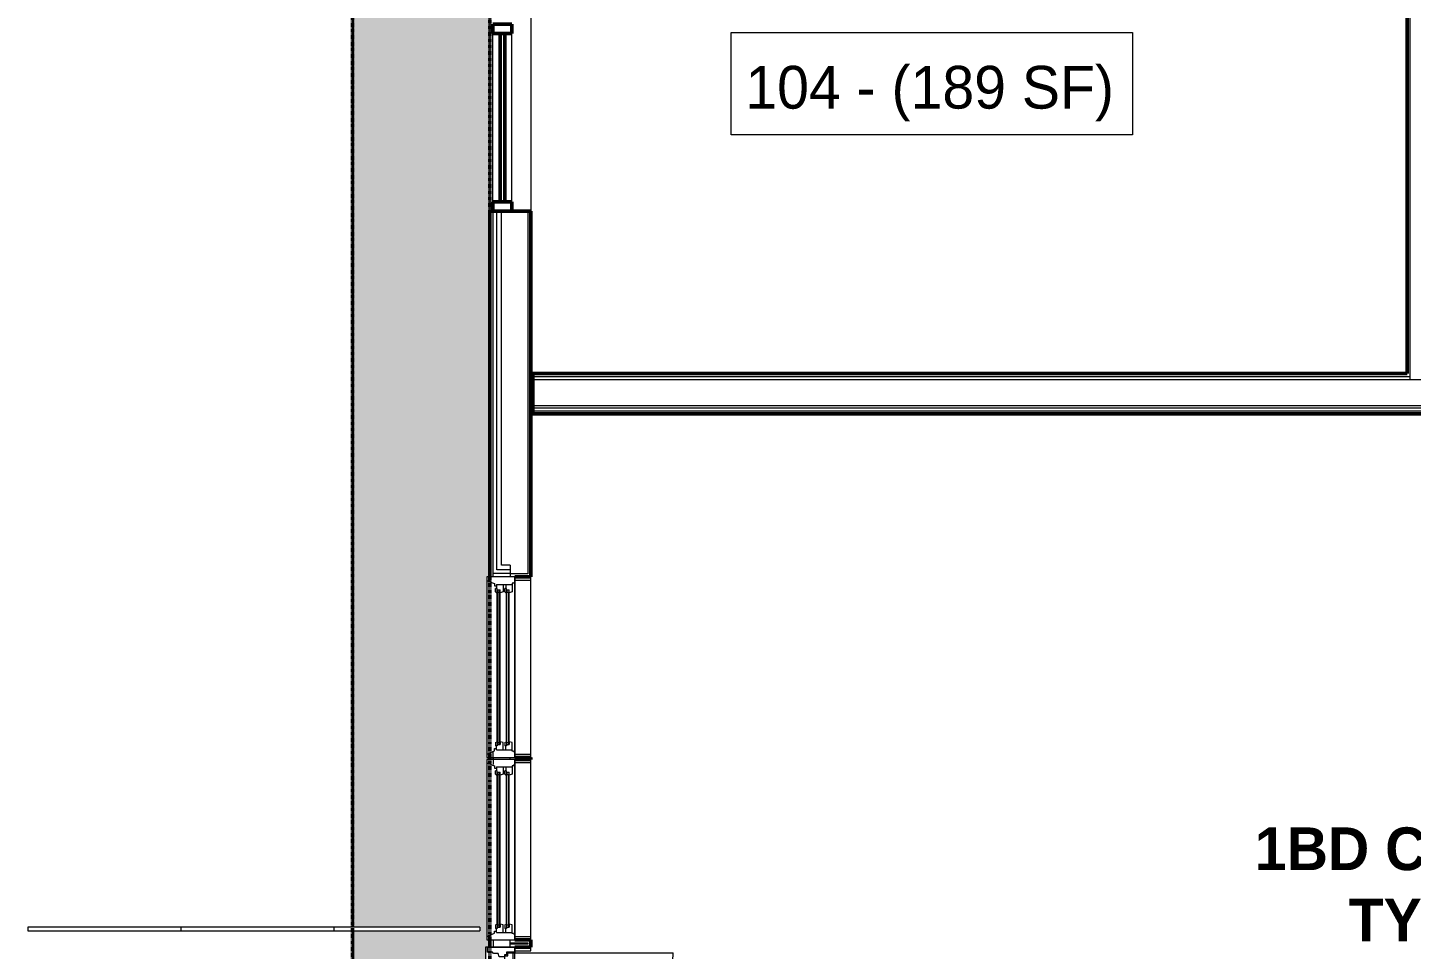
# Model space of a CAD drawing. Header units: inches. Extents: x -4235 to -464, y 9706 to 12338.
# Drawn here: x -3929.1 to -3637.8, y 11009.2 to 11203.2 of the extents above; entities that cross this region are included whole.
import ezdxf

# ---------------------------------------------------------------- set-up
doc = ezdxf.new("R2010")
doc.units = ezdxf.units.IN
doc.header["$MEASUREMENT"] = 0
doc.linetypes.add('Dash 1_16_', pattern=[0.125, 0.0625, -0.0625])
for name, color, linetype, lineweight in [('0-1', 7, 'Continuous', 5), ('A-AREA-IDEN', 2, 'Continuous', 9), ('A-CLNG-3', 13, 'Continuous', 9), ('A-CLNG-PATT-1', 253, 'Continuous', 13), ('A-DOOR-4', 31, 'Continuous', 9), ('A-DOOR-6', 31, 'Continuous', 20), ('A-DOOR-FRAM', 31, 'Continuous', 9), ('A-DOOR-FRAM-4', 31, 'Continuous', 20), ('A-DOOR-GLAZ', 31, 'Continuous', 9), ('A-GLAZ-1', 151, 'Continuous', 9), ('A-GLAZ-2', 151, 'Continuous', 20), ('A-GLAZ-3', 9, 'Continuous', 9), ('A-GLAZ-CURT', 52, 'Continuous', 9), ('A-GLAZ-CURT-2', 52, 'Continuous', 50), ('A-GLAZ-CWMG', 51, 'Continuous', 9), ('A-GLAZ-CWMG-4', 51, 'Continuous', 50), ('A-WALL-1', 7, 'Continuous', 50), ('A-WALL-2', 250, 'Continuous', 13), ('A-WALL-5', 113, 'Continuous', 9), ('A-WALL-6', 113, 'Continuous', 50), ('C-PROP-LINE-1', 91, 'Dash 1_16_', 50), ('I-WALL-1', 7, 'Continuous', 50)]:
    doc.layers.add(name, color=color, linetype=linetype, lineweight=lineweight)
doc.styles.add('Century Gothic', font='ufonts.com_century-gothic.ttf', dxfattribs={"height": 9})
doc.styles.add('Century Gothic_B', font='GOTHICB.TTF', dxfattribs={"height": 9})

# ---------------------------------------------------------------- blocks, each defined once
blk = doc.blocks.new('CTR - 1st Phase - Common Walls_rvt-1-BACKGROUND - RCP - 1ST FLOOR')
at = {"layer": 'A-WALL-1'}
blk.add_line((-3638.7, 11130.44), (-3638.7, 11280.16), dxfattribs=at)
at = {"layer": 'A-WALL-2'}
for p, q in [((-3638.07, 11130.44), (-3638.07, 11280.16)), ((-3822.72, 11129.81), (-3638.07, 11129.81)), ((-3822.72, 11129.19), (-3638.07, 11129.19)), ((-3638.07, 11129.81), (-3638.07, 11130.44)), ((-3638.07, 11129.19), (-3638.07, 11129.81)), ((-3638.07, 11129.19), (-3634.57, 11129.19)), ((-3638.07, 11129.19), (-3634.57, 11129.19)), ((-3822.72, 11123.69), (-3487.3, 11123.69)), ((-3822.72, 11123.19), (-3487.3, 11123.19)), ((-3822.72, 11122.56), (-3487.3, 11122.56))]:
    blk.add_line(p, q, dxfattribs=at)
at = {"layer": 'I-WALL-1'}
for p, q in [((-3822.72, 11121.94), (-3822.72, 11130.44)), ((-3822.72, 11130.44), (-3638.7, 11130.44)), ((-3487.3, 11121.94), (-3822.72, 11121.94))]:
    blk.add_line(p, q, dxfattribs=at)
blk = doc.blocks.new('Rectangular Mullion - 2_ x 4_ rectangular-1900516-BACKGROUND - RCP - 1ST FLOOR')
at = {"layer": 'A-GLAZ-CWMG'}
for p, q in [((-3831.14, 11166.59), (-3831.14, 11201.99)), ((-3827.14, 11166.59), (-3827.14, 11201.99)), ((-3831.14, 11166.59), (-3829.64, 11166.59)), ((-3828.64, 11166.59), (-3827.14, 11166.59))]:
    blk.add_line(p, q, dxfattribs=at)
blk = doc.blocks.new('Rectangular Mullion - 2_ x 4_ rectangular-2762259-BACKGROUND - RCP - 1ST FLOOR')
at = {"layer": 'A-GLAZ-CWMG-4'}
for p, q in [((1, 2), (-1, 2)), ((-1, 2), (-1, -2)), ((1, -2), (1, 2)), ((-1, -2), (1, -2))]:
    blk.add_line(p, q, dxfattribs=at)
blk = doc.blocks.new('Window-Double_Hung-Andersen-400_Series-Tilt_Wash - DOUBLE HUNG - COTTAGE - 1ST FLOOR-V118-BACKGROUND - RCP - 1ST FLOOR')
at = {"layer": 'A-GLAZ-1'}
for p, q in [((-16.29, 2.62), (-15.7, 2.62)), ((-16.29, 2.25), (-15.7, 2.25)), ((-16.29, 0.69), (-15.7, 0.69)), ((-16.29, 0.31), (-15.7, 0.31)), ((-15.82, 2.62), (-15.82, 2.25)), ((-15.82, 0.69), (-15.82, 0.31)), ((-15.7, 2.75), (15.7, 2.75)), ((-15.7, 2.62), (15.7, 2.62)), ((-15.7, 2.25), (15.7, 2.25)), ((-15.7, 2.12), (15.7, 2.12)), ((-15.7, 0.81), (15.7, 0.81)), ((-15.7, 0.69), (15.7, 0.69)), ((-15.7, 0.31), (15.7, 0.31)), ((-15.7, 0.19), (15.7, 0.19)), ((16.29, 2.62), (15.7, 2.62)), ((16.29, 2.25), (15.7, 2.25)), ((16.29, 0.69), (15.7, 0.69)), ((16.29, 0.31), (15.7, 0.31)), ((15.82, 2.62), (15.82, 2.25)), ((15.82, 0.69), (15.82, 0.31)), ((18.95, -0.94), (-18.95, -0.94)), ((-18.95, -0.94), (-18.95, -4.31)), ((-18.32, -0.94), (-18.32, -4.31)), ((18.32, -0.94), (18.32, -4.31)), ((18.95, -4.31), (18.95, -0.94)), ((-18.95, -4.31), (18.95, -4.31))]:
    blk.add_line(p, q, dxfattribs=at)
at = {"layer": 'A-GLAZ-2'}
for p, q in [((-19.01, 3.56), (-20.51, 3.56)), ((19.01, 4.94), (-19.01, 4.94)), ((-19.01, 4.94), (-19.01, -0.94)), ((-18.2, 4.94), (-18.2, 4.12)), ((-18.2, 4.12), (-17.92, 4.12)), ((-17.92, 4.12), (-17.61, 3.31)), ((-17.61, 3.31), (-17.14, 3.31)), ((-17.14, 3.31), (-17.14, 2.87)), ((-15.86, 3.09), (-16.57, 3.09)), ((-16.57, 2.75), (-16.57, 3.09)), ((-15.86, 3.09), (-15.7, 2.75)), ((15.86, 3.09), (15.7, 2.75)), ((15.86, 3.09), (16.57, 3.09)), ((16.57, 2.75), (16.57, 3.09)), ((17.14, 3.31), (17.14, 2.87)), ((17.61, 3.31), (17.14, 3.31)), ((17.92, 4.12), (17.61, 3.31)), ((18.2, 4.12), (17.92, 4.12)), ((18.2, 4.94), (18.2, 4.12)), ((19.01, -0.94), (19.01, 4.94)), ((19.01, 3.56), (20.51, 3.56)), ((-17.42, 2.87), (-16.57, 2.87)), ((-17.42, 2.87), (-17.42, -0.44)), ((-17.42, 1.5), (-15.86, 1.5)), ((-17.42, 0.94), (-16.57, 0.94)), ((-15.7, 2.75), (-16.57, 2.75)), ((-15.86, 1.16), (-16.57, 1.16)), ((-16.57, 0.81), (-16.57, 1.16)), ((-15.7, 0.81), (-16.57, 0.81)), ((-16.29, 2.75), (-16.29, 2.12)), ((-15.7, 2.12), (-16.29, 2.12)), ((-16.29, 0.81), (-16.29, 0.19)), ((-15.7, 0.19), (-16.29, 0.19)), ((-15.86, 1.5), (-15.7, 2.12)), ((-15.86, 1.16), (-15.7, 0.81)), ((-15.86, -0.44), (-15.7, 0.19)), ((15.7, 2.75), (16.57, 2.75)), ((15.7, 2.12), (16.29, 2.12)), ((15.86, 1.5), (15.7, 2.12)), ((15.86, 1.16), (15.7, 0.81)), ((15.7, 0.81), (16.57, 0.81)), ((15.7, 0.19), (16.29, 0.19)), ((15.86, -0.44), (15.7, 0.19)), ((17.42, 1.5), (15.86, 1.5)), ((15.86, 1.16), (16.57, 1.16)), ((16.29, 2.75), (16.29, 2.12)), ((16.29, 0.81), (16.29, 0.19)), ((17.42, 2.87), (16.57, 2.87)), ((16.57, 0.81), (16.57, 1.16)), ((17.42, 0.94), (16.57, 0.94)), ((17.42, 2.87), (17.42, -0.44)), ((-19.01, -0.94), (19.01, -0.94)), ((-17.67, -0.66), (-18, -0.94)), ((-17.67, -0.66), (-17.67, -0.44)), ((-17.67, -0.44), (-15.86, -0.44)), ((17.67, -0.44), (15.86, -0.44)), ((17.67, -0.66), (17.67, -0.44)), ((17.67, -0.66), (18, -0.94))]:
    blk.add_line(p, q, dxfattribs=at)
blk = doc.blocks.new('System Panel - Glazed-2762268-BACKGROUND - RCP - 1ST FLOOR')
at = {"layer": 'A-GLAZ-CURT-2'}
for p, q in [((-17.7, -0.5), (-17.7, 0.5)), ((-17.7, 0.5), (17.7, 0.5)), ((17.7, 0.5), (17.7, -0.5)), ((17.7, -0.5), (-17.7, -0.5))]:
    blk.add_line(p, q, dxfattribs=at)
blk = doc.blocks.new('Door-Inswing-Andersen-400_Series-Single - 3_ 0-1_8_ x 7_ 11 1_2_ - 1ST FLOOR-2896373-BACKGROUND - RCP - 1ST FLOOR')
at = {"layer": 'A-DOOR-4'}
blk.add_line((16.87, -0.53), (16.87, -34.28), dxfattribs=at)
blk.add_arc((16.87, -0.53), 33.75, 180, 270, dxfattribs=at)
at = {"layer": 'A-DOOR-6'}
for p, q in [((-16.26, 0.54), (-16.87, 0.53)), ((-16.87, 0.53), (-16.87, -0.53)), ((-16.26, 1.19), (-16.26, 0.54)), ((-16.26, 1.19), (-12.44, 1.19)), ((-13.19, 0.78), (-12.44, 0.78)), ((-13.19, -0.53), (-13.19, 0.78)), ((-12.44, 0.03), (-13.19, 0.03)), ((-12.44, 0.87), (-12.47, 1.19)), ((12.44, 1.19), (-12.44, 1.19)), ((-12.44, 0.78), (-12.44, 0.87)), ((-12.44, -0.03), (-12.44, 0.03)), ((16.26, 1.19), (12.44, 1.19)), ((12.44, 0.87), (12.47, 1.19)), ((12.44, 0.78), (12.44, 0.87)), ((13.19, 0.78), (12.44, 0.78)), ((12.44, 0.03), (13.19, 0.03)), ((12.44, -0.03), (12.44, 0.03)), ((13.19, -0.53), (13.19, 0.78)), ((16.26, 1.19), (16.26, 0.54)), ((16.26, 0.54), (16.87, 0.53)), ((16.87, 0.53), (16.87, -0.53)), ((-16.87, -0.53), (-12.44, -0.53)), ((-13.19, -0.47), (-12.67, -0.47)), ((-13.19, -0.53), (-13.19, -0.47)), ((-12.67, -0.47), (-12.47, -0.22)), ((-12.47, -0.22), (-12.44, -0.03)), ((12.44, -0.53), (-12.44, -0.53)), ((12.47, -0.22), (12.44, -0.03)), ((16.87, -0.53), (12.44, -0.53)), ((12.67, -0.47), (12.47, -0.22)), ((13.19, -0.47), (12.67, -0.47)), ((13.19, -0.53), (13.19, -0.47))]:
    blk.add_line(p, q, dxfattribs=at)
at = {"layer": 'A-DOOR-FRAM'}
for p, q in [((-17.31, -1), (-17.94, -1)), ((-17.94, -1), (-17.94, -4.31)), ((-17.31, -4.31), (-17.31, -1)), ((17.94, -1), (17.31, -1)), ((17.31, -1), (17.31, -4.31)), ((17.94, -4.31), (17.94, -1)), ((-17.94, -4.31), (-17.31, -4.31)), ((17.31, -4.31), (17.94, -4.31))]:
    blk.add_line(p, q, dxfattribs=at)
at = {"layer": 'A-DOOR-FRAM-4'}
for p, q in [((-19.69, 3.56), (-18.06, 3.56)), ((18.06, 5.22), (-18.06, 5.22)), ((-18.06, 5.22), (-18.06, -1)), ((-18.06, 4.87), (-18.06, -1)), ((-18.06, 4.87), (-17.03, 4.87)), ((-17.03, 3.75), (-17.03, 4.87)), ((-16.69, 3.51), (-17.03, 3.75)), ((-16.69, 2.51), (-16.69, 3.51)), ((16.69, 3.51), (17.03, 3.75)), ((16.69, 2.51), (16.69, 3.51)), ((17.03, 3.75), (17.03, 4.87)), ((18.06, 4.87), (17.03, 4.87)), ((18.06, -1), (18.06, 5.22)), ((18.06, 4.87), (18.06, -1)), ((19.69, 3.56), (18.06, 3.56)), ((-17.03, 0.78), (-16.45, 0.78)), ((-17.03, -1), (-17.03, 0.78)), ((-16, 2.36), (-16.69, 2.51)), ((-16.45, 0.78), (-16.45, 1.22)), ((-16.45, 1.22), (-16, 1.22)), ((-16, 1.22), (-16, 2.36)), ((16, 2.36), (16.69, 2.51)), ((16, 1.22), (16, 2.36)), ((16.45, 1.22), (16, 1.22)), ((16.45, 0.78), (16.45, 1.22)), ((17.03, 0.78), (16.45, 0.78)), ((17.03, -1), (17.03, 0.78)), ((-17.69, -1), (-18.06, -1)), ((-18.06, -1), (-17.03, -1)), ((-18.06, -1), (18.06, -1)), ((18.06, -1), (17.03, -1))]:
    blk.add_line(p, q, dxfattribs=at)
at = {"layer": 'A-DOOR-GLAZ'}
for p, q in [((-12.44, 0.62), (-13.19, 0.62)), ((-13.19, 0.19), (-12.44, 0.19)), ((-12.98, 0.62), (-12.98, 0.19)), ((12.44, 0.78), (-12.44, 0.78)), ((12.44, 0.62), (-12.44, 0.62)), ((12.44, 0.19), (-12.44, 0.19)), ((12.44, 0.03), (-12.44, 0.03)), ((12.44, 0.62), (13.19, 0.62)), ((13.19, 0.19), (12.44, 0.19)), ((12.98, 0.62), (12.98, 0.19))]:
    blk.add_line(p, q, dxfattribs=at)
blk = doc.blocks.new('Perforated Panel at Magic-Pak - hvac panel - 2nd floor 2-2702973-BACKGROUND - RCP - 1ST FLOOR')
at = {"layer": 'A-GLAZ-3'}
h = blk.add_hatch(dxfattribs=at)
h.set_pattern_fill('FP_25', color=256, style=0, pattern_type=2)
h.set_pattern_definition([(0, (0, 4.406), (1, -1), [0.5, -1.5]), (270, (0.25, 4.656), (-1, -1), [0.5, -1.5])])
h.paths.add_polyline_path([(-19.01, 4.37), (19.01, 4.37), (19.01, 4.44), (-19.01, 4.44)], flags=0)
at = {"layer": 'A-GLAZ-1'}
for p, q in [((19.01, 4.44), (-19.01, 4.44)), ((-19.01, 4.37), (-19.01, 4.44)), ((19.01, 4.37), (-19.01, 4.37)), ((19.01, 4.37), (19.01, 4.44))]:
    blk.add_line(p, q, dxfattribs=at)
blk = doc.blocks.new('Rectangular Mullion - 2_ x 4_ rectangular-2762271-BACKGROUND - RCP - 1ST FLOOR')
at = {"layer": 'A-GLAZ-CWMG-4'}
for p, q in [((-2, 2), (0, 2)), ((-2, -2), (-2, 2)), ((0, 2), (0, -2)), ((0, -2), (-2, -2))]:
    blk.add_line(p, q, dxfattribs=at)
blk = doc.blocks.new('Horizontal_Siding - Horizontal_Siding-2854787-BACKGROUND - RCP - 1ST FLOOR')
at = {"layer": 'A-GLAZ-CURT'}
for p, q in [((16.12, 2.25), (-16.12, 2.25)), ((-16.12, 2.25), (-16.12, 1.5)), ((-16.12, 1.5), (16.12, 1.5)), ((16.12, 2.25), (16.12, 1.5))]:
    blk.add_line(p, q, dxfattribs=at)
blk = doc.blocks.new('Horizontal_Siding - Horizontal_Siding-2854786-BACKGROUND - RCP - 1ST FLOOR')
at = {"layer": 'A-GLAZ-CURT'}
for p, q in [((15.37, 2.25), (-15.37, 2.25)), ((-15.37, 2.25), (-15.37, 1.5)), ((-15.37, 1.5), (15.37, 1.5)), ((15.37, 2.25), (15.37, 1.5))]:
    blk.add_line(p, q, dxfattribs=at)
blk = doc.blocks.new('Family - ___-2835860-BACKGROUND - RCP - 1ST FLOOR')
at = {"layer": 'C-PROP-LINE-1'}
blk.add_line((-3860.72, 9980.19), (-3860.72, 11434.39), dxfattribs=at)
blk = doc.blocks.new('Family - ___-2835903-BACKGROUND - RCP - 1ST FLOOR')
at = {"layer": 'C-PROP-LINE-1'}
blk.add_line((-3831.82, 10009.09), (-3831.82, 12089.69), dxfattribs=at)
blk = doc.blocks.new('Family - ___-2835932-BACKGROUND - RCP - 1ST FLOOR')
at = {"layer": 'C-PROP-LINE-1'}
blk.add_line((-3860.72, 9980.19), (-3860.72, 12118.59), dxfattribs=at)

msp = doc.modelspace()

# ---------------------------------------------------------------- hatches: boundary and pattern name
at = {"layer": 'A-CLNG-PATT-1'}
h = msp.add_hatch(dxfattribs=at)
h.set_pattern_fill('FP_8', color=256, style=0, pattern_type=2)
h.set_pattern_definition([(90, (-2963.524, 11049.389), (4, -2e-16), []), (0, (-2963.524, 11049.389), (8, -8), [4, -28]), (0, (-2959.524, 11065.389), (8, -8), [4, -28])])
h.paths.add_polyline_path([(-3860.47, 9980.44), (-3831.82, 10009.09), (-3831.82, 10051.37), (-3832.45, 10051.37), (-3832.45, 10089.39), (-3831.82, 10089.39), (-3831.82, 10127.98), (-3832.45, 10127.98), (-3832.45, 10166), (-3831.82, 10166), (-3831.82, 10167.33), (-3832.73, 10167.33), (-3832.73, 10203.45), (-3831.82, 10203.45), (-3831.82, 10213.15), (-3831.89, 10213.15), (-3831.89, 10212.15), (-3832.69, 10212.15), (-3832.69, 10213.15), (-3834.54, 10213.15), (-3834.57, 10213.01), (-3835.27, 10211.79), (-3836.35, 10210.89), (-3837.8, 10210.41), (-3839.08, 10210.41), (-3840.41, 10210.89), (-3841.51, 10211.83), (-3842.19, 10213.01), (-3842.44, 10214.4), (-3842.19, 10215.79), (-3841.71, 10216.69), (-3860.47, 10216.69), (-3860.47, 9996.98)], flags=0)
h.paths.add_polyline_path([(-2068.17, 9980.44), (-2068.17, 10851.14), (-2096.82, 10822.49), (-2096.82, 10780.21), (-2096.2, 10780.21), (-2096.2, 10742.19), (-2096.82, 10742.19), (-2096.82, 10703.41), (-2096.2, 10703.41), (-2096.2, 10665.39), (-2096.82, 10665.39), (-2096.82, 10665.01), (-2096.2, 10665.01), (-2096.2, 10626.99), (-2096.82, 10626.99), (-2096.82, 10571.43), (-2095.82, 10571.43), (-2095.82, 10542.43), (-2096.82, 10542.43), (-2096.82, 10511.41), (-2096.2, 10511.41), (-2096.2, 10473.39), (-2096.82, 10473.39), (-2096.82, 10396.21), (-2096.2, 10396.21), (-2096.2, 10358.19), (-2096.82, 10358.19), (-2096.82, 10357.81), (-2096.2, 10357.81), (-2096.2, 10319.79), (-2096.82, 10319.79), (-2096.82, 10290.15), (-2095.82, 10290.15), (-2095.82, 10261.15), (-2096.82, 10261.15), (-2096.82, 10204.21), (-2096.2, 10204.21), (-2096.2, 10166.19), (-2096.82, 10166.19), (-2096.82, 10165.81), (-2096.2, 10165.81), (-2096.2, 10127.79), (-2096.82, 10127.79), (-2096.82, 10127.41), (-2096.2, 10127.41), (-2096.2, 10089.39), (-2096.82, 10089.39), (-2096.82, 10009.09), (-2070.75, 9983.01)], flags=0)
h.paths.add_polyline_path([(-3834.32, 10215.65), (-3832.69, 10215.65), (-3832.69, 10216.65), (-3831.89, 10216.65), (-3831.89, 10215.65), (-3831.82, 10215.65), (-3831.82, 10242.99), (-3832.45, 10242.99), (-3832.45, 10281.01), (-3831.82, 10281.01), (-3831.82, 10362.63), (-3832.82, 10362.63), (-3832.82, 10391.63), (-3831.82, 10391.63), (-3831.82, 10434.99), (-3832.45, 10434.99), (-3832.45, 10473.01), (-3831.82, 10473.01), (-3831.82, 10473.77), (-3832.45, 10473.77), (-3832.45, 10511.79), (-3831.82, 10511.79), (-3831.82, 10569.59), (-3831.89, 10569.59), (-3831.89, 10568.59), (-3832.69, 10568.59), (-3832.69, 10569.59), (-3834.54, 10569.59), (-3834.57, 10569.45), (-3835.33, 10568.18), (-3836.35, 10567.33), (-3837.8, 10566.84), (-3839.08, 10566.84), (-3840.41, 10567.33), (-3841.51, 10568.27), (-3842.19, 10569.45), (-3842.44, 10570.84), (-3842.19, 10572.23), (-3841.49, 10573.45), (-3840.41, 10574.35), (-3838.96, 10574.83), (-3837.68, 10574.83), (-3836.35, 10574.35), (-3835.25, 10573.41), (-3834.57, 10572.23), (-3834.54, 10572.09), (-3832.69, 10572.09), (-3832.69, 10573.09), (-3831.89, 10573.09), (-3831.89, 10572.09), (-3831.82, 10572.09), (-3831.82, 10588.78), (-3832.45, 10588.78), (-3832.45, 10626.8), (-3831.82, 10626.8), (-3831.82, 10627.18), (-3832.45, 10627.18), (-3832.45, 10665.2), (-3831.82, 10665.2), (-3831.82, 10745.63), (-3832.82, 10745.63), (-3832.82, 10774.63), (-3831.82, 10774.63), (-3831.82, 10780.97), (-3832.45, 10780.97), (-3832.45, 10818.99), (-3831.82, 10818.99), (-3831.82, 10857.77), (-3832.45, 10857.77), (-3832.45, 10895.79), (-3831.82, 10895.79), (-3831.82, 10901.49), (-3832.82, 10901.49), (-3832.82, 10930.49), (-3831.82, 10930.49), (-3831.82, 10961.34), (-3831.89, 10961.34), (-3831.89, 10960.34), (-3832.69, 10960.34), (-3832.69, 10961.34), (-3834.54, 10961.34), (-3834.57, 10961.2), (-3835.27, 10959.98), (-3836.35, 10959.08), (-3837.8, 10958.59), (-3839.08, 10958.59), (-3840.41, 10959.08), (-3841.51, 10960.02), (-3842.19, 10961.2), (-3842.44, 10962.59), (-3842.19, 10963.98), (-3841.49, 10965.2), (-3840.41, 10966.1), (-3838.96, 10966.58), (-3837.68, 10966.58), (-3836.35, 10966.1), (-3835.25, 10965.16), (-3834.57, 10963.98), (-3834.54, 10963.84), (-3832.69, 10963.84), (-3832.69, 10964.84), (-3831.89, 10964.84), (-3831.89, 10963.84), (-3831.82, 10963.84), (-3831.82, 10973.54), (-3832.73, 10973.54), (-3832.73, 11009.66), (-3831.82, 11009.66), (-3831.82, 11011.18), (-3832.45, 11011.18), (-3832.45, 11049.2), (-3831.82, 11049.2), (-3831.82, 11049.58), (-3832.45, 11049.58), (-3832.45, 11087.6), (-3831.82, 11087.6), (-3831.82, 11403.73), (-3831.89, 11403.73), (-3831.89, 11402.73), (-3832.69, 11402.73), (-3832.69, 11403.73), (-3834.54, 11403.73), (-3834.57, 11403.6), (-3835.27, 11402.38), (-3836.35, 11401.47), (-3837.8, 11400.99), (-3839.08, 11400.99), (-3840.41, 11401.47), (-3841.51, 11402.42), (-3842.19, 11403.6), (-3842.44, 11404.98), (-3842.19, 11406.37), (-3841.49, 11407.59), (-3840.41, 11408.5), (-3838.96, 11408.98), (-3837.68, 11408.98), (-3836.35, 11408.5), (-3835.25, 11407.55), (-3834.57, 11406.37), (-3834.54, 11406.23), (-3832.69, 11406.23), (-3832.69, 11407.23), (-3831.89, 11407.23), (-3831.89, 11406.23), (-3831.82, 11406.23), (-3831.82, 11433.64), (-3860.47, 11433.64), (-3860.47, 11013.86), (-3833.89, 11013.86), (-3833.89, 11013.11), (-3860.47, 11013.11), (-3860.47, 10217.44), (-3840.93, 10217.48), (-3840.41, 10217.92), (-3838.96, 10218.4), (-3837.68, 10218.4), (-3836.35, 10217.92), (-3835.79, 10217.44), (-3833.32, 10217.44), (-3833.32, 10216.69), (-3835.09, 10216.69), (-3834.57, 10215.79), (-3834.54, 10215.65)], flags=0)
h.paths.add_polyline_path([(-2068.17, 11247.64), (-2068.17, 12118.34), (-2096.82, 12089.69), (-2096.82, 11970.8), (-2096.2, 11970.8), (-2096.2, 11932.78), (-2096.82, 11932.78), (-2096.82, 11932.4), (-2096.2, 11932.4), (-2096.2, 11894.38), (-2096.82, 11894.38), (-2096.82, 11840.75), (-2095.82, 11840.75), (-2095.82, 11811.75), (-2096.82, 11811.75), (-2096.82, 11778.8), (-2096.2, 11778.8), (-2096.2, 11740.78), (-2096.82, 11740.78), (-2096.82, 11740.4), (-2096.2, 11740.4), (-2096.2, 11702.38), (-2096.82, 11702.38), (-2096.82, 11663.6), (-2096.2, 11663.6), (-2096.2, 11625.58), (-2096.82, 11625.58), (-2096.82, 11557.35), (-2095.82, 11557.35), (-2095.82, 11528.35), (-2096.82, 11528.35), (-2096.82, 11471.79), (-2096.2, 11471.79), (-2096.2, 11433.77), (-2096.82, 11433.77), (-2096.82, 11433.39), (-2096.2, 11433.39), (-2096.2, 11395.37), (-2096.82, 11395.37), (-2096.82, 11356.4), (-2096.2, 11356.4), (-2096.2, 11318.38), (-2096.82, 11318.38), (-2096.82, 11276.29), (-2070.75, 11250.21)], flags=0)
h.paths.add_polyline_path([(-3841.98, 11548.34), (-3841.49, 11549.18), (-3840.41, 11550.09), (-3838.96, 11550.57), (-3837.68, 11550.57), (-3836.35, 11550.09), (-3835.25, 11549.14), (-3834.78, 11548.34), (-3832.69, 11548.34), (-3832.69, 11548.83), (-3831.89, 11548.81), (-3831.89, 11548.34), (-3831.82, 11548.34), (-3831.82, 11775.74), (-3831.89, 11775.74), (-3831.89, 11774.74), (-3832.69, 11774.74), (-3832.69, 11775.74), (-3834.54, 11775.74), (-3834.57, 11775.6), (-3835.27, 11774.38), (-3836.35, 11773.48), (-3837.8, 11772.99), (-3839.08, 11772.99), (-3840.41, 11773.48), (-3841.51, 11774.42), (-3842.19, 11775.6), (-3842.44, 11776.99), (-3842.19, 11778.38), (-3841.49, 11779.6), (-3840.41, 11780.5), (-3838.96, 11780.98), (-3837.68, 11780.98), (-3836.35, 11780.5), (-3835.25, 11779.56), (-3834.57, 11778.38), (-3834.54, 11778.24), (-3832.69, 11778.24), (-3832.69, 11779.24), (-3831.89, 11779.24), (-3831.89, 11778.24), (-3831.82, 11778.24), (-3831.82, 11823.24), (-3860.47, 11823.24), (-3860.47, 11548.34), (-3842.19, 11548.34)], flags=0)
h.paths.add_polyline_path([(-3831.82, 11824.99), (-3831.82, 11933.34), (-3832.45, 11933.34), (-3832.45, 11971.36), (-3832.45, 11971.37), (-3832.45, 12009.39), (-3831.82, 12009.39), (-3831.82, 12032.24), (-3832.45, 12032.24), (-3832.45, 12070.27), (-3831.82, 12070.27), (-3831.82, 12089.69), (-3860.47, 12118.34), (-3860.47, 12085.69), (-3834.85, 12085.69), (-3834.85, 12084.94), (-3860.47, 12084.94), (-3860.47, 11824.99), (-3833.82, 11824.99)], flags=0)

# ---------------------------------------------------------------- linework, layer by layer
at = {"layer": 'A-AREA-IDEN', "flags": 128}
msp.add_lwpolyline([(-3781.02, 11202.2), (-3696.52, 11202.2), (-3696.52, 11180.71), (-3781.02, 11180.71)], close=True, dxfattribs=at)
at = {"layer": 'A-CLNG-3'}
msp.add_line((-3860.47, 11013.86), (-3860.47, 11433.64), dxfattribs=at)
at = {"layer": 'A-WALL-5'}
for p, q in [((-3831.82, 11394.99), (-3831.82, 11164.59)), ((-3823.2, 11277.66), (-3823.2, 11164.59)), ((-3860.72, 11013.86), (-3860.72, 11202.99)), ((-3860.72, 11202.99), (-3860.47, 11202.99)), ((-3860.47, 11202.61), (-3860.72, 11202.61)), ((-3860.72, 11164.59), (-3860.52, 11164.59)), ((-3831.07, 11088.35), (-3831.07, 11164.59)), ((-3830.32, 11089.1), (-3830.32, 11164.59)), ((-3829.32, 11090.1), (-3829.32, 11164.59)), ((-3823.82, 11164.59), (-3823.82, 11088.23)), ((-3827.51, 11088.35), (-3831.07, 11088.35)), ((-3827.51, 11089.1), (-3830.32, 11089.1)), ((-3827.51, 11090.1), (-3829.32, 11090.1)), ((-3827.51, 11090.1), (-3827.51, 11087.6)), ((-3860.47, 11087.79), (-3860.72, 11087.79)), ((-3823.82, 11088.23), (-3827.51, 11088.23)), ((-3823.2, 11087.54), (-3823.2, 11087.6)), ((-3860.72, 11049.77), (-3860.47, 11049.77)), ((-3860.72, 11049.01), (-3860.72, 11013.86)), ((-3860.47, 11049.01), (-3860.72, 11049.01)), ((-3860.47, 11048.63), (-3860.72, 11048.63)), ((-3827.51, 11049.2), (-3827.51, 11049.58)), ((-3823.2, 11049.64), (-3823.2, 11049.58)), ((-3823.2, 11049.14), (-3823.2, 11049.2)), ((-3860.72, 11013.11), (-3860.72, 10972.21)), ((-3860.47, 11013.11), (-3860.47, 10972.21)), ((-3860.68, 11012.5), (-3860.47, 11012.5)), ((-3860.68, 11010.99), (-3860.47, 11010.99)), ((-3860.47, 11010.61), (-3860.68, 11010.61)), ((-3827.51, 11009.66), (-3827.51, 11011.18)), ((-3827.51, 11010.55), (-3823.82, 11010.55)), ((-3823.82, 11010.29), (-3827.51, 11010.29)), ((-3823.82, 11010.55), (-3823.82, 11010.29)), ((-3823.2, 11011.18), (-3823.2, 11011.24)), ((-3823.2, 11009.54), (-3823.2, 11009.66))]:
    msp.add_line(p, q, dxfattribs=at)
at = {"layer": 'A-WALL-6'}
for p, q in [((-3831.82, 11087.6), (-3831.82, 11164.59)), ((-3831.82, 11164.59), (-3823.2, 11164.59)), ((-3823.2, 11164.59), (-3823.2, 11087.6)), ((-3823.2, 11087.6), (-3826.57, 11087.6)), ((-3831.82, 11049.2), (-3831.82, 11049.58)), ((-3826.57, 11049.58), (-3823.2, 11049.58)), ((-3823.2, 11049.2), (-3826.57, 11049.2)), ((-3823.2, 11049.58), (-3823.2, 11049.2)), ((-3831.82, 11009.66), (-3831.82, 11011.18)), ((-3826.57, 11011.18), (-3823.2, 11011.18)), ((-3823.2, 11009.66), (-3826.51, 11009.66)), ((-3823.2, 11011.18), (-3823.2, 11009.66))]:
    msp.add_line(p, q, dxfattribs=at)

# ---------------------------------------------------------------- block references
at = {"layer": '0-1'}
msp.add_blockref('CTR - 1st Phase - Common Walls_rvt-1-BACKGROUND - RCP - 1ST FLOOR', (0, 0), dxfattribs=at)
at = {"layer": 'A-DOOR-4', "rotation": 89.99999999999885}
msp.add_blockref('Door-Inswing-Andersen-400_Series-Single - 3_ 0-1_8_ x 7_ 11 1_2_ - 1ST FLOOR-2896373-BACKGROUND - RCP - 1ST FLOOR', (-3827.51, 10991.6), dxfattribs=at)
at = {"layer": 'A-GLAZ-1'}
for name, p, rotation in [('Perforated Panel at Magic-Pak - hvac panel - 2nd floor 2-2702973-BACKGROUND - RCP - 1ST FLOOR', (-3856.29, 11222), 89.99999999999991), ('Window-Double_Hung-Andersen-400_Series-Tilt_Wash - DOUBLE HUNG - COTTAGE - 1ST FLOOR-V118-BACKGROUND - RCP - 1ST FLOOR', (-3827.51, 11068.59), 89.99999999999885), ('Window-Double_Hung-Andersen-400_Series-Tilt_Wash - DOUBLE HUNG - COTTAGE - 1ST FLOOR-V118-BACKGROUND - RCP - 1ST FLOOR', (-3827.51, 11030.19), 89.99999999999885)]:
    msp.add_blockref(name, p, dxfattribs=dict(at, rotation=rotation))
at = {"layer": 'A-GLAZ-CURT', "rotation": 89.99999999999899}
msp.add_blockref('System Panel - Glazed-2762268-BACKGROUND - RCP - 1ST FLOOR', (-3829.14, 11184.29), dxfattribs=at)
at = {"layer": 'A-GLAZ-CURT'}
for name, p in [('Horizontal_Siding - Horizontal_Siding-2854787-BACKGROUND - RCP - 1ST FLOOR', (-3912.97, 11011.61)), ('Horizontal_Siding - Horizontal_Siding-2854787-BACKGROUND - RCP - 1ST FLOOR', (-3880.74, 11011.61)), ('Horizontal_Siding - Horizontal_Siding-2854786-BACKGROUND - RCP - 1ST FLOOR', (-3849.25, 11011.61))]:
    msp.add_blockref(name, p, dxfattribs=at)
at = {"layer": 'A-GLAZ-CWMG', "extrusion": (0, 0, -1), "rotation": 90.00000000000101}
msp.add_blockref('Rectangular Mullion - 2_ x 4_ rectangular-2762259-BACKGROUND - RCP - 1ST FLOOR', (3829.14, 11202.99), dxfattribs=at)
at = {"layer": 'A-GLAZ-CWMG'}
msp.add_blockref('Rectangular Mullion - 2_ x 4_ rectangular-1900516-BACKGROUND - RCP - 1ST FLOOR', (0, 0), dxfattribs=at)
at = {"layer": 'A-GLAZ-CWMG', "rotation": 269.999999999999}
msp.add_blockref('Rectangular Mullion - 2_ x 4_ rectangular-2762271-BACKGROUND - RCP - 1ST FLOOR', (-3829.14, 11164.59), dxfattribs=at)
at = {"layer": 'C-PROP-LINE-1'}
for name in ['Family - ___-2835860-BACKGROUND - RCP - 1ST FLOOR', 'Family - ___-2835932-BACKGROUND - RCP - 1ST FLOOR', 'Family - ___-2835903-BACKGROUND - RCP - 1ST FLOOR']:
    msp.add_blockref(name, (0, 0), dxfattribs=at)

# ---------------------------------------------------------------- texts
at = {"layer": 'A-AREA-IDEN', "char_height": 9, "attachment_point": 1}
for s, insert, width, style in [('104 - (189 SF)', (-3778.02, 11195.2), 94.839, 'Century Gothic'), ('1BD C - ADA', (-3670.76, 11034.87), 93.93, 'Century Gothic_B'), ('TYPE B', (-3651.01, 11019.87), 46.359, 'Century Gothic_B')]:
    msp.add_mtext(s, dxfattribs=dict(at, insert=insert, width=width, style=style))

doc.saveas('drawing.dxf')
